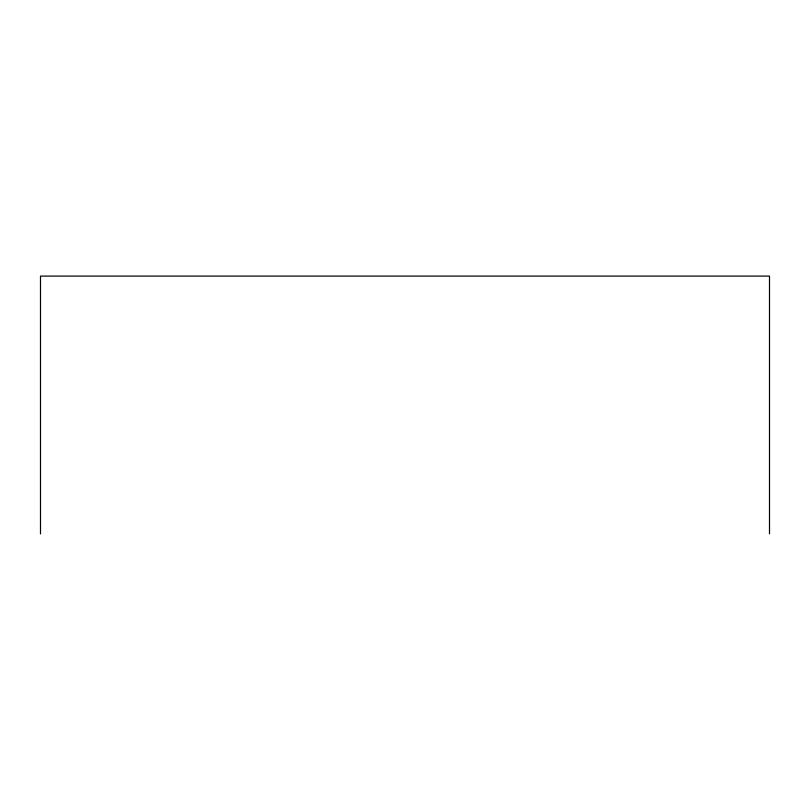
<?xml version="1.0" encoding="UTF-8"?>
<svg xmlns="http://www.w3.org/2000/svg" width="810" height="810" viewBox="0 0 810 810"><rect width="100%" height="100%" fill="white"/><g stroke="black" fill="none" stroke-linecap="round" stroke-linejoin="round"><path stroke-width="1.21" d="M769.5 533.901L769.5 276.099L40.5 276.099L40.5 533.901"/></g></svg>
